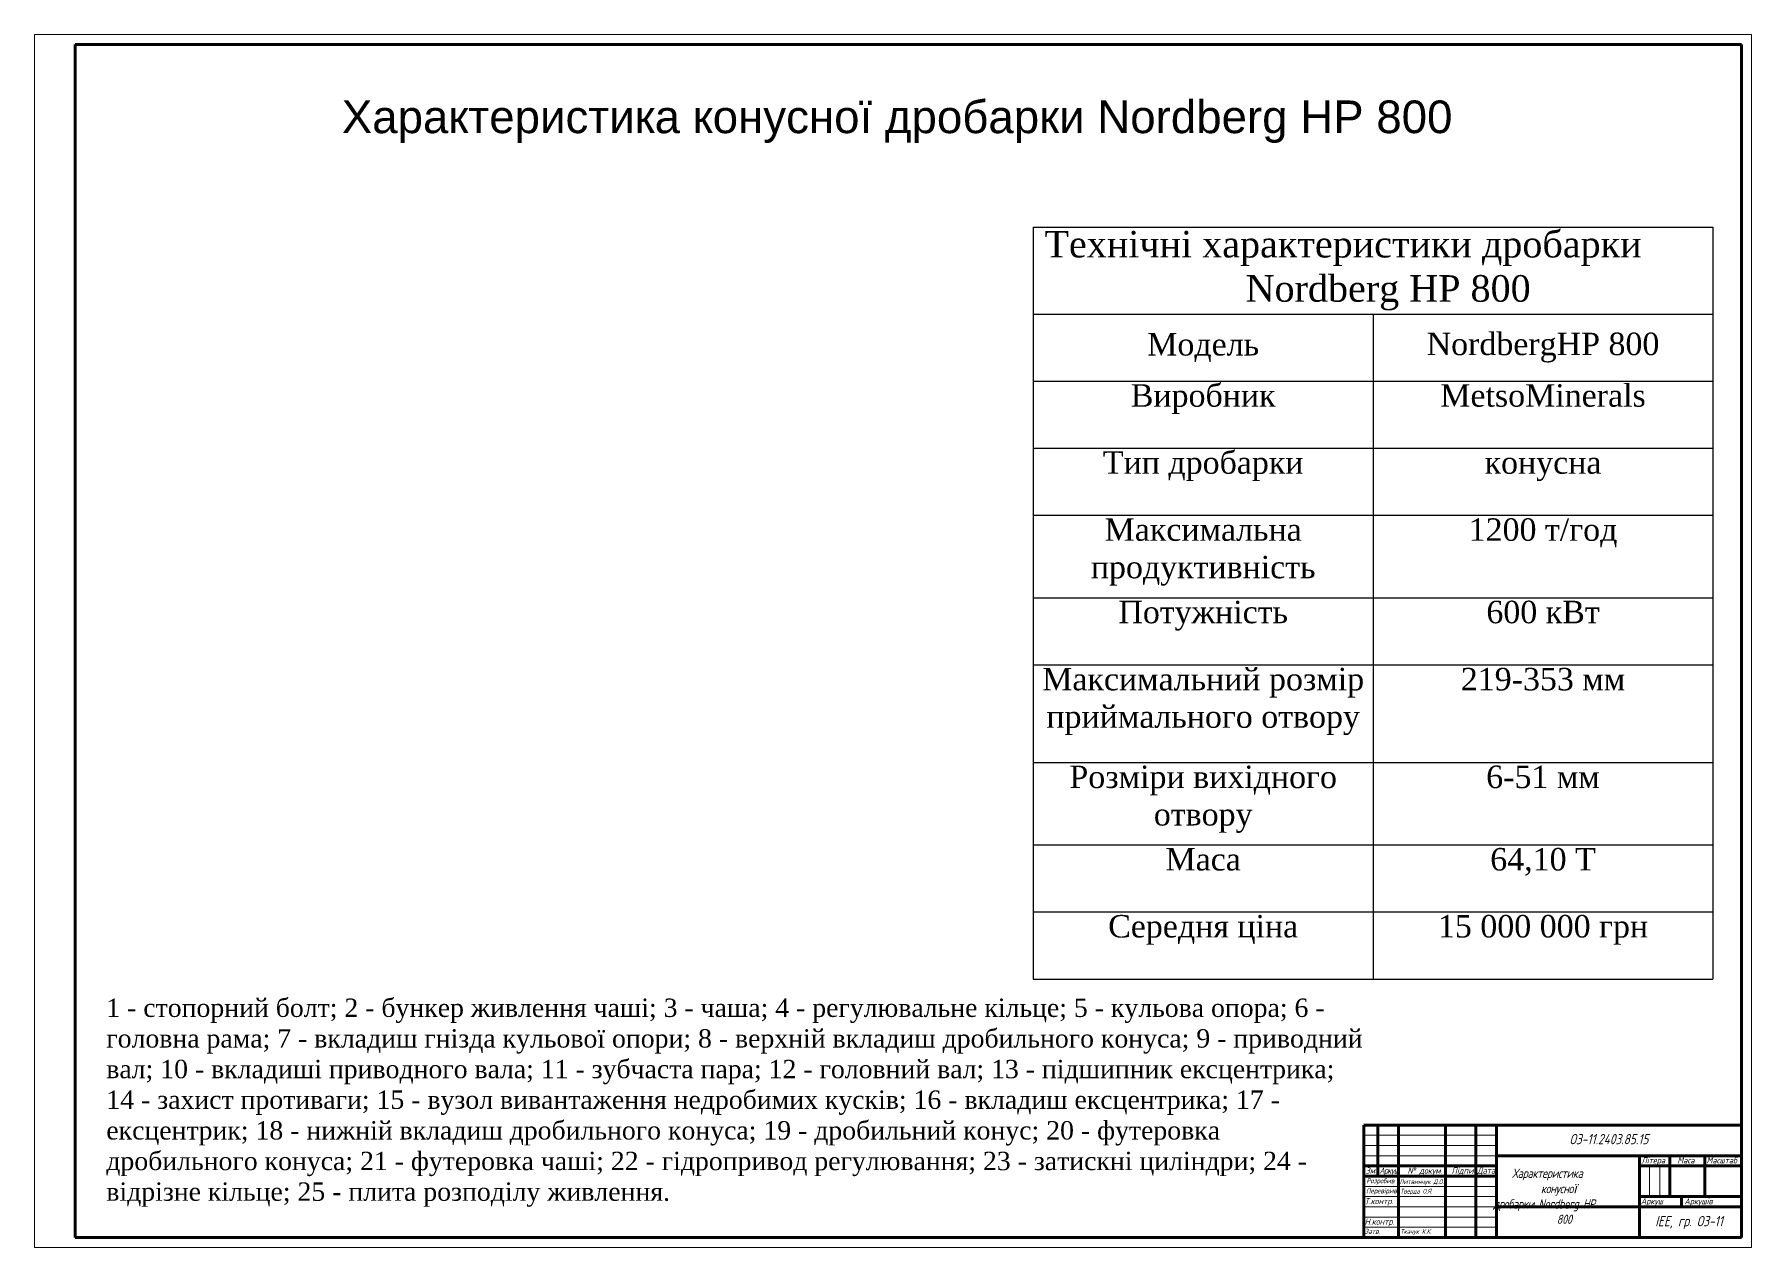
# Model space of a CAD drawing. Header units: millimetres. Extents: x 2024 to 2865, y 1521 to 2115.
import ezdxf

# ---------------------------------------------------------------- set-up
doc = ezdxf.new("R2010")
doc.units = ezdxf.units.MM
doc.linetypes.add('K5LT_BASIC', pattern=[0])
doc.linetypes.add('K5LT_THIN', pattern=[0])
doc.styles.add('KTEXTSTYLE', font='bgothl.ttf', dxfattribs={"width": 0.96, "height": 5})
doc.styles.get("Standard").update_dxf_attribs({"font": 'arial.ttf'})
doc.styles.add('стиль1', font='', dxfattribs={"oblique": 15})
doc.styles.get('стиль1').set_extended_font_data('GOST type A')

# ---------------------------------------------------------------- blocks, each defined once
blk = doc.blocks.new('U0')
at = {"color": 7, "linetype": 'K5LT_THIN', "lineweight": 18}
for p, q in [((0, 0), (0, 594)), ((0, 594), (841, 594)), ((841, 594), (841, 0)), ((651, 55), (716, 55)), ((651, 50), (716, 50)), ((651, 45), (716, 45)), ((790.96, 25), (790.96, 40)), ((795.98, 25), (795.98, 40)), ((651, 30), (716, 30)), ((651, 25), (716, 25)), ((651, 20), (716, 20)), ((651, 15), (716, 15)), ((651, 10), (716, 10)), ((841, 0), (0, 0))]:
    blk.add_line(p, q, dxfattribs=at)
at = {"color": 7, "linetype": 'K5LT_BASIC', "lineweight": 60}
for p, q in [((20, 5), (20, 589)), ((20, 589), (836, 589)), ((836, 589), (836, 5)), ((651, 60), (836, 60)), ((651, 5), (651, 60)), ((658, 35), (658, 60)), ((668, 5), (668, 60)), ((691, 5), (691, 60)), ((706, 5), (706, 60)), ((716, 5), (716, 60)), ((716, 45), (836, 45)), ((786, 5), (786, 45)), ((801, 25), (801, 45)), ((818, 25), (818, 45)), ((651, 40), (716, 40)), ((651, 35), (716, 35)), ((786, 40), (801, 40)), ((801, 40), (836, 40)), ((716, 20), (786, 20)), ((786, 25), (836, 25)), ((786, 20), (836, 20)), ((806.57, 20), (806.57, 25)), ((836, 5), (20, 5))]:
    blk.add_line(p, q, dxfattribs=at)
at = {"color": 7, "insert": (8.77, 258.85), "char_height": 2.5, "attachment_point": 1, "rotation": 90, "style": 'KTEXTSTYLE'}
blk.add_mtext('\\H3.5;\\W0.965;\\Q15;\\Q15; ', dxfattribs=at)
at = {"color": 7, "attachment_point": 1, "style": 'стиль1'}
for s, insert, char_height in [('Літера', (786.98, 44.23), 3), ('Маса', (804.6, 44.23), 3), ('Масштаб', (818.89, 44.25), 3), ('Зм', (651.95, 39.23), 3), ('Розробив', (652.31, 34.02), 2.5), ('.', (656.4, 39.23), 2.5), ('{\\T0.85;Аркуш}', (658.71, 39.23), 3), ('№ докум.', (672.45, 39.23), 3), ('Підпис', (694.08, 39.23), 3), ('Дата', (706.62, 39.23), 3), ('Перевірив', (652.19, 29.09), 2.5), ('Т.контр.', (651.5, 24.28), 3), ('Аркуш', (786.72, 24.23), 3), ('Аркушів', (808.08, 24.23), 3), ('Затв.', (651.5, 9.23), 2.5), ('Н.контр.', (651.5, 14.25), 3)]:
    blk.add_mtext(s, dxfattribs=dict(at, insert=insert, char_height=char_height))
blk = doc.blocks.new('*T3')
at = {"color": 0, "linetype": 'ByBlock', "lineweight": -2, "transparency": 16777216}
for p, q in [((0, 0), (332.84, 0)), ((0, 0), (0, -368.01)), ((332.84, 0), (332.84, -368.01)), ((0, -42.47), (332.84, -42.47)), ((166.42, -42.47), (166.42, -368.01)), ((0, -75.31), (332.84, -75.31)), ((0, -108.15), (332.84, -108.15)), ((0, -140.98), (332.84, -140.98)), ((0, -181.33), (332.84, -181.33)), ((0, -214.18), (332.84, -214.18)), ((0, -262.03), (332.84, -262.03)), ((0, -302.38), (332.84, -302.38)), ((0, -335.18), (332.84, -335.18)), ((0, -368.01), (332.84, -368.01))]:
    blk.add_line(p, q, dxfattribs=at)
at = {"color": 0, "transparency": 16777216}
for s, insert, char_height, width, attachment_point in [('{\\fTimes New Roman|b0|i0|c204|p18;\\C256;Технічні характеристики дробарки           \\fTimes New Roman|b0|i0|c0|p18;Nordberg \\fTimes New Roman|b0|i0|c204|p18;НР 800}', (166.42, -21.23), 13, 329.8353, 5), ('{\\fTimes New Roman|b0|i0|c204|p18;\\C256;Модель}', (83.21, -58.89), 11, 163.4177, 5), ('{\\fTimes New Roman|b0|i0|c204|p18;\\C256;NordbergHP 800}', (249.63, -58.89), 11, 163.4177, 5), ('{\\fTimes New Roman|b0|i0|c204|p18;\\C256;Виробник}', (83.21, -76.81), 11, 163.4177, 2), ('{\\fTimes New Roman|b0|i0|c204|p18;\\C256;MetsoMinerals}', (249.63, -76.81), 11, 163.4177, 2), ('{\\fTimes New Roman|b0|i0|c204|p18;\\C256;Тип дробарки}', (83.21, -109.65), 11, 163.4177, 2), ('{\\fTimes New Roman|b0|i0|c204|p18;\\C256;конусна}', (249.63, -109.65), 11, 163.4177, 2), ('{\\fTimes New Roman|b0|i0|c204|p18;\\C256;Максимальна продуктивність}', (83.21, -142.48), 11, 163.4177, 2), ('{\\fTimes New Roman|b0|i0|c204|p18;\\C256;1200 т/год}', (249.63, -142.48), 11, 163.4177, 2), ('{\\fTimes New Roman|b0|i0|c204|p18;\\C256;Потужність}', (83.21, -182.83), 11, 163.4177, 2), ('{\\fTimes New Roman|b0|i0|c204|p18;\\C256;600 кВт}', (249.63, -182.83), 11, 163.4177, 2), ('{\\fTimes New Roman|b0|i0|c204|p18;\\C256;Максимальний розмір приймального отвору}', (83.21, -215.68), 11, 163.4177, 2), ('{\\fTimes New Roman|b0|i0|c204|p18;\\C256;219-353 мм}', (249.63, -215.68), 11, 163.4177, 2), ('{\\fTimes New Roman|b0|i0|c204|p18;\\C256;Розміри вихідного отвору}', (83.21, -263.53), 11, 163.4177, 2), ('{\\fTimes New Roman|b0|i0|c204|p18;\\C256;6-51 мм}', (249.63, -263.53), 11, 163.4177, 2), ('{\\fTimes New Roman|b0|i0|c204|p18;\\C256;Маса}', (83.21, -303.88), 11, 163.4177, 2), ('{\\fTimes New Roman|b0|i0|c204|p18;\\C256;64,10 Т', (249.63, -303.88), 11, 163.4177, 2), ('{\\fTimes New Roman|b0|i0|c204|p18;\\C256;Середня ціна}', (83.21, -336.68), 11, 163.4177, 2), ('{\\fTimes New Roman|b0|i0|c204|p18;\\C256;15\\~000\\~000 грн}', (249.63, -336.68), 11, 163.4177, 2)]:
    blk.add_mtext(s, dxfattribs=dict(at, insert=insert, char_height=char_height, width=width, attachment_point=attachment_point))

msp = doc.modelspace()

# ---------------------------------------------------------------- block references
for name, p in [('U0', (2023.88, 1521.42)), ('*T3', (2513.08, 2020.95))]:
    msp.add_blockref(name, p)

# ---------------------------------------------------------------- texts
at = {"attachment_point": 1}
for s, width, heights, insert, char_height in [('{\\H6.4x;Характеристика конусної дробарки Nordberg HP 800}', 545.9395, [31.99], (2174.45, 2083.05), 2.5), ('{\\fTimes New Roman|b0|i0|c204|p18;1 - cтопорний болт; 2 - бункер живлення чаші; 3 - чаша; 4 - регулювальне кільце; 5 - кульова опора; 6 - головна рама; 7 - вкладиш гнізда кульової опори; 8 - верхній вкладиш дробильного конуса; 9 - приводний вал; 10 - вкладиші приводного вала; 11 - зубчаста пара; 12 - головний вал; 13 - підшипник ексцентрика; 14 - захист противаги; 15 - вузол вивантаження недробимих кусків; 16 - вкладиш ексцентрика; 17 - ексцентрик; 18 - нижній вкладиш дробильного конуса; 19 - дробильний конус; 20 - футеровка дробильного конуса; 21 - футеровка чаші; 22 - гідропривод регулювання; 23 - затискні циліндри; 24 - відрізне кільце; 25 - плита розподілу живлення.}', 613.6339, [118.94], (2059.13, 1643.37), 9)]:
    msp.add_mtext_dynamic_manual_height_columns(s, width=width, gutter_width=12.5, heights=heights, dxfattribs=dict(at, insert=insert, char_height=char_height))
at = {"attachment_point": 1, "style": 'стиль1'}
for s, width, insert, char_height in [('ОЗ-11.2403.85.15', 58.5554, (2775.69, 1577.05), 5), ('\\pi13.687;{\\T0.95;Характеристика \\P\\pi27.762;конусно\\fArial|b0|i0|c204|p34;ї\\P\\pi2.7464; \\fGOST type A|b0|i0|c204|p34;дробарки Nordberg HP \\P\\pi35.53;800}', 82.7346, (2733.91, 1560.07), 4.5), ('Тверда О.Я.', 22.865, (2692.8, 1550.21), 2.3), ('ІЕЕ, гр. ОЗ-11', 49.7974, (2817.67, 1536.9), 5), ('Ткачук К.К.', 23.0241, (2692.9, 1530.49), 2.3)]:
    msp.add_mtext_dynamic_manual_height_columns(s, width=width, gutter_width=12.5, heights=[0], dxfattribs=dict(at, insert=insert, char_height=char_height))
note = msp.add_mtext_dynamic_manual_height_columns('Литвинчук ', width=24.6868, gutter_width=12.5, heights=[6.09, 0], dxfattribs=dict(insert=(2692.33, 1554.89), char_height=2.3, attachment_point=1, style='стиль1'))
for column, words in zip(note.columns.linked_columns, ['Д.О.']):
    column.text = words

doc.saveas('drawing.dxf')
